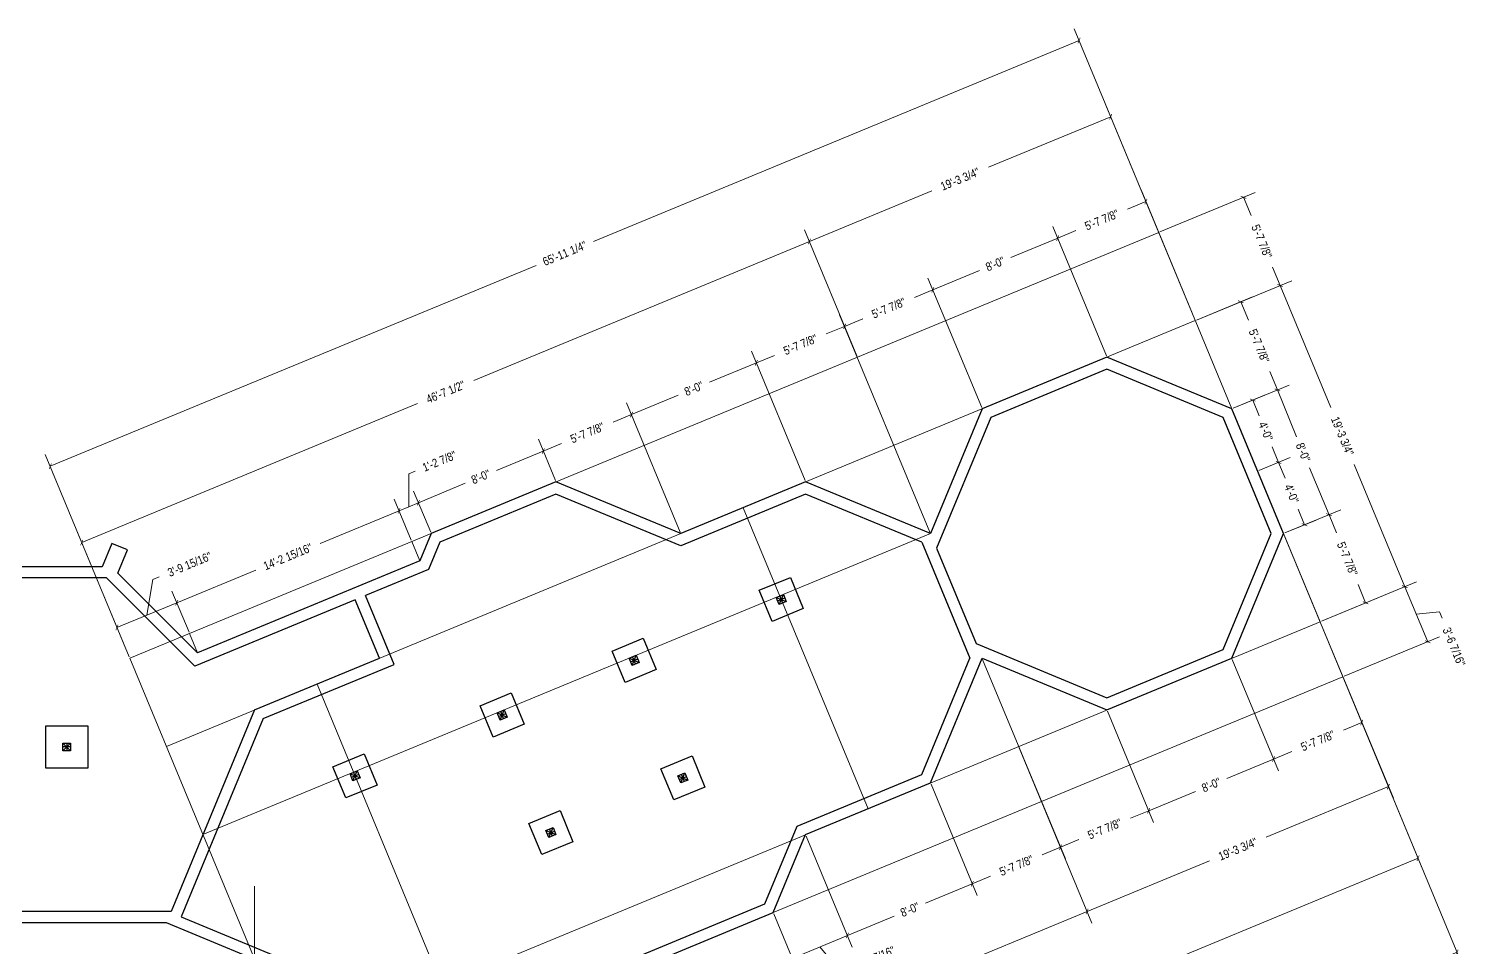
# Model space of a CAD drawing. Header units: inches. Extents: x 6006 to 8652, y 3716 to 4924.
# Drawn here: x 7628 to 8652, y 4126 to 4779 of the extents above; entities that cross this region are included whole.
import ezdxf

# ---------------------------------------------------------------- set-up
doc = ezdxf.new("R2010")
doc.units = ezdxf.units.IN
doc.header["$MEASUREMENT"] = 0
for name, color, linetype, lineweight in [('FOUNDATION', 7, 'Continuous', 30), ('GRID LAYOUT', 1, 'Continuous', 9), ('WALL FRAMING', 7, 'Continuous', 30)]:
    doc.layers.add(name, color=color, linetype=linetype, lineweight=lineweight)
doc.styles.add('ARCHENTLTD', font='technical.ttf', dxfattribs={"height": 6})
doc.dimstyles.new('ARCHENTLTD', dxfattribs={"dimscale": 0.05, "dimtxt": 0.1875, "dimasz": 3, "dimexe": 9, "dimexo": 1, "dimgap": 2.5, "dimtad": 0, "dimdec": 1, "dimzin": 1, "dimdsep": 46, "dimlunit": 4, "dimtxsty": 'ARCHENTLTD', "dimblk": 'ARCHTICK', "dimcen": 6, "dimclrd": 256, "dimclre": 256, "dimclrt": 256, "dimazin": 0, "dimtol": 1, "dimtfac": 1, "dimtdec": 1, "dimtofl": 0, "dimtmove": 1, "dimatfit": 3, "dimldrblk": 'ARCHTICK', "dimfxl": 1, "dimfrac": 2, "dimtolj": 1, "dimtzin": 0, "dimlwd": 9, "dimlwe": 9, "dimarcsym": 0})

# ---------------------------------------------------------------- blocks, each defined once
blk = doc.blocks.new('_ArchTick')
at = {"color": 0, "linetype": 'ByBlock', "const_width": 0.15}
blk.add_lwpolyline([(-0.5, -0.5), (0.5, 0.5)], dxfattribs=at)
blk = doc.blocks.new('*D66')
at = {"layer": 'GRID LAYOUT', "color": 3, "lineweight": 9}
for p, q in [((8157, 4150), (8173.6, 4110.1)), ((8170.1, 4118.4), (8121.8, 4098.4)), ((8021.3, 4093.8), (8037.8, 4053.9)), ((8034.4, 4062.2), (8082.7, 4082.2))]:
    blk.add_line(p, q, dxfattribs=at)
at = {"layer": 'GRID LAYOUT', "color": 3, "lineweight": 9, "xscale": 3, "yscale": 3, "zscale": 3}
for p, rotation in [((8170.1, 4118.4), 22.49999999999993), ((8034.4, 4062.2), 202.4999999999999)]:
    blk.add_blockref('_ArchTick', p, dxfattribs=dict(at, rotation=rotation))
at = {"layer": 'GRID LAYOUT', "color": 3, "insert": (8102.2, 4090.3), "char_height": 6, "attachment_point": 5, "rotation": 22.5, "style": 'ARCHENTLTD'}
blk.add_mtext('\\A1;12\'-2 7/8"', dxfattribs=at)
blk = doc.blocks.new('*D67')
at = {"layer": 'GRID LAYOUT', "color": 3, "lineweight": 9}
for p, q in [((8180, 4205.4), (8212.8, 4126.4)), ((8157, 4150), (8173.6, 4110.1)), ((8170.1, 4118.4), (8209.3, 4134.7)), ((8189.7, 4126.6), (8204.3, 4108.7)), ((8204.3, 4108.7), (8208.9, 4110.6))]:
    blk.add_line(p, q, dxfattribs=at)
at = {"layer": 'GRID LAYOUT', "color": 3, "lineweight": 9, "xscale": 3, "yscale": 3, "zscale": 3}
for p, rotation in [((8209.3, 4134.7), 22.49999999999993), ((8170.1, 4118.4), 202.4999999999999)]:
    blk.add_blockref('_ArchTick', p, dxfattribs=dict(at, rotation=rotation))
at = {"layer": 'GRID LAYOUT', "color": 3, "insert": (8229.2, 4119), "char_height": 6, "attachment_point": 5, "rotation": 22.5, "style": 'ARCHENTLTD'}
blk.add_mtext('\\A1;3\'-6 7/16"', dxfattribs=at)
blk = doc.blocks.new('*D68')
at = {"layer": 'GRID LAYOUT', "color": 3, "lineweight": 9}
for p, q in [((8268.7, 4242.2), (8301.4, 4163.1)), ((8180, 4205.4), (8212.8, 4126.4)), ((8298, 4171.4), (8264.8, 4157.6)), ((8209.3, 4134.7), (8242.6, 4148.4))]:
    blk.add_line(p, q, dxfattribs=at)
at = {"layer": 'GRID LAYOUT', "color": 3, "lineweight": 9, "xscale": 3, "yscale": 3, "zscale": 3}
for p, rotation in [((8298, 4171.4), 22.49999999999993), ((8209.3, 4134.7), 202.4999999999999)]:
    blk.add_blockref('_ArchTick', p, dxfattribs=dict(at, rotation=rotation))
at = {"layer": 'GRID LAYOUT', "color": 3, "insert": (8253.7, 4153), "char_height": 6, "attachment_point": 5, "rotation": 22.5, "style": 'ARCHENTLTD'}
blk.add_mtext('\\A1;8\'-0"', dxfattribs=at)
blk = doc.blocks.new('*D69')
at = {"layer": 'GRID LAYOUT', "color": 3, "lineweight": 9}
for p, q in [((8305.4, 4330.9), (8364.2, 4189.1)), ((8268.7, 4242.2), (8301.4, 4163.1)), ((8360.7, 4197.4), (8347.7, 4192)), ((8298, 4171.4), (8311, 4176.8))]:
    blk.add_line(p, q, dxfattribs=at)
at = {"layer": 'GRID LAYOUT', "color": 3, "lineweight": 9, "xscale": 3, "yscale": 3, "zscale": 3}
for p, rotation in [((8360.7, 4197.4), 22.49999999999993), ((8298, 4171.4), 202.4999999999999)]:
    blk.add_blockref('_ArchTick', p, dxfattribs=dict(at, rotation=rotation))
at = {"layer": 'GRID LAYOUT', "color": 3, "insert": (8329.4, 4184.4), "char_height": 6, "attachment_point": 5, "rotation": 22.5, "style": 'ARCHENTLTD'}
blk.add_mtext('\\A1;5\'-7 7/8"', dxfattribs=at)
blk = doc.blocks.new('*D70')
at = {"layer": 'GRID LAYOUT', "color": 3, "lineweight": 9}
for p, q in [((8305.4, 4330.9), (8364.2, 4189.1)), ((8394.1, 4294.1), (8426.9, 4215)), ((8423.4, 4223.4), (8410.4, 4218)), ((8360.7, 4197.4), (8373.7, 4202.8))]:
    blk.add_line(p, q, dxfattribs=at)
at = {"layer": 'GRID LAYOUT', "color": 3, "lineweight": 9, "xscale": 3, "yscale": 3, "zscale": 3}
for p, rotation in [((8423.4, 4223.4), 22.49999999999993), ((8360.7, 4197.4), 202.4999999999999)]:
    blk.add_blockref('_ArchTick', p, dxfattribs=dict(at, rotation=rotation))
at = {"layer": 'GRID LAYOUT', "color": 3, "insert": (8392.1, 4210.4), "char_height": 6, "attachment_point": 5, "rotation": 22.5, "style": 'ARCHENTLTD'}
blk.add_mtext('\\A1;5\'-7 7/8"', dxfattribs=at)
blk = doc.blocks.new('*D71')
at = {"layer": 'GRID LAYOUT', "color": 3, "lineweight": 9}
for p, q in [((8482.8, 4330.9), (8515.6, 4251.8)), ((8394.1, 4294.1), (8426.9, 4215)), ((8512.1, 4260.1), (8478.9, 4246.3)), ((8423.4, 4223.4), (8456.7, 4237.1))]:
    blk.add_line(p, q, dxfattribs=at)
at = {"layer": 'GRID LAYOUT', "color": 3, "lineweight": 9, "xscale": 3, "yscale": 3, "zscale": 3}
for p, rotation in [((8512.1, 4260.1), 22.49999999999993), ((8423.4, 4223.4), 202.4999999999999)]:
    blk.add_blockref('_ArchTick', p, dxfattribs=dict(at, rotation=rotation))
at = {"layer": 'GRID LAYOUT', "color": 3, "insert": (8467.8, 4241.7), "char_height": 6, "attachment_point": 5, "rotation": 22.5, "style": 'ARCHENTLTD'}
blk.add_mtext('\\A1;8\'-0"', dxfattribs=at)
blk = doc.blocks.new('*D72')
at = {"layer": 'GRID LAYOUT', "color": 3, "lineweight": 9}
for p, q in [((8545.5, 4356.9), (8578.3, 4277.8)), ((8482.8, 4330.9), (8515.6, 4251.8)), ((8574.8, 4286.1), (8561.8, 4280.7)), ((8512.1, 4260.1), (8525.1, 4265.5))]:
    blk.add_line(p, q, dxfattribs=at)
at = {"layer": 'GRID LAYOUT', "color": 3, "lineweight": 9, "xscale": 3, "yscale": 3, "zscale": 3}
for p, rotation in [((8574.8, 4286.1), 22.49999999999993), ((8512.1, 4260.1), 202.4999999999999)]:
    blk.add_blockref('_ArchTick', p, dxfattribs=dict(at, rotation=rotation))
at = {"layer": 'GRID LAYOUT', "color": 3, "insert": (8543.5, 4273.1), "char_height": 6, "attachment_point": 5, "rotation": 22.5, "style": 'ARCHENTLTD'}
blk.add_mtext('\\A1;5\'-7 7/8"', dxfattribs=at)
blk = doc.blocks.new('*D73')
at = {"layer": 'GRID LAYOUT', "color": 3, "lineweight": 9}
for p, q in [((8331.4, 4268.2), (8383, 4143.5)), ((8379.6, 4151.8), (8141.1, 4053)), ((7814.5, 4054), (7866.1, 3929.4)), ((7862.7, 3937.7), (8101.2, 4036.5))]:
    blk.add_line(p, q, dxfattribs=at)
at = {"layer": 'GRID LAYOUT', "color": 3, "lineweight": 9, "xscale": 3, "yscale": 3, "zscale": 3}
for p, rotation in [((8379.6, 4151.8), 22.50000000000016), ((7862.7, 3937.7), 202.5000000000002)]:
    blk.add_blockref('_ArchTick', p, dxfattribs=dict(at, rotation=rotation))
at = {"layer": 'GRID LAYOUT', "color": 3, "insert": (8121.1, 4044.7), "char_height": 6, "attachment_point": 5, "rotation": 22.5, "style": 'ARCHENTLTD'}
blk.add_mtext('\\A1;46\'-7 1/2"', dxfattribs=at)
blk = doc.blocks.new('*D74')
at = {"layer": 'GRID LAYOUT', "color": 3, "lineweight": 9}
for p, q in [((8545.5, 4356.9), (8597.2, 4232.2)), ((8331.4, 4268.2), (8383, 4143.5)), ((8593.7, 4240.5), (8506.8, 4204.5)), ((8379.6, 4151.8), (8466.5, 4187.8))]:
    blk.add_line(p, q, dxfattribs=at)
at = {"layer": 'GRID LAYOUT', "color": 3, "lineweight": 9, "xscale": 3, "yscale": 3, "zscale": 3}
for p, rotation in [((8593.7, 4240.5), 22.50000000000018), ((8379.6, 4151.8), 202.5000000000002)]:
    blk.add_blockref('_ArchTick', p, dxfattribs=dict(at, rotation=rotation))
at = {"layer": 'GRID LAYOUT', "color": 3, "insert": (8486.7, 4196.1), "char_height": 6, "attachment_point": 5, "rotation": 22.5, "style": 'ARCHENTLTD'}
blk.add_mtext('\\A1;19\'-3 3/4"', dxfattribs=at)
blk = doc.blocks.new('*D75')
at = {"layer": 'GRID LAYOUT', "color": 3, "lineweight": 9}
for p, q in [((8545.5, 4356.9), (8618.2, 4181.3)), ((8614.8, 4189.6), (8269.6, 4046.6)), ((7814.5, 4054), (7887.2, 3878.5)), ((7883.7, 3886.8), (8228.9, 4029.8))]:
    blk.add_line(p, q, dxfattribs=at)
at = {"layer": 'GRID LAYOUT', "color": 3, "lineweight": 9, "xscale": 3, "yscale": 3, "zscale": 3}
for p, rotation in [((8614.8, 4189.6), 22.50000000000018), ((7883.7, 3886.8), 202.5000000000002)]:
    blk.add_blockref('_ArchTick', p, dxfattribs=dict(at, rotation=rotation))
at = {"layer": 'GRID LAYOUT', "color": 3, "insert": (8249.3, 4038.2), "char_height": 6, "attachment_point": 5, "rotation": 22.5, "style": 'ARCHENTLTD'}
blk.add_mtext('\\A1;65\'-11 1/4"', dxfattribs=at)
blk = doc.blocks.new('*D76')
at = {"layer": 'GRID LAYOUT', "color": 3, "lineweight": 9}
for p, q in [((7711.6, 4362.5), (7715.7, 4387.8)), ((7715.7, 4387.8), (7720.3, 4389.7)), ((7741.5, 4350.3), (7729.3, 4379.6)), ((7732.8, 4371.3), (7690.3, 4353.7)), ((7699, 4332.7), (7686.9, 4362))]:
    blk.add_line(p, q, dxfattribs=at)
at = {"layer": 'GRID LAYOUT', "color": 3, "lineweight": 9, "xscale": 3, "yscale": 3, "zscale": 3}
for p, rotation in [((7732.8, 4371.3), 22.5), ((7690.3, 4353.7), 202.5000000000001)]:
    blk.add_blockref('_ArchTick', p, dxfattribs=dict(at, rotation=rotation))
at = {"layer": 'GRID LAYOUT', "color": 3, "insert": (7741.9, 4398.6), "char_height": 6, "attachment_point": 5, "rotation": 22.5, "style": 'ARCHENTLTD'}
blk.add_mtext('\\A1;3\'-9 15/16"', dxfattribs=at)
blk = doc.blocks.new('*D77')
at = {"layer": 'GRID LAYOUT', "color": 3, "lineweight": 9}
for p, q in [((7899.4, 4415.7), (7887.3, 4445)), ((7890.7, 4436.7), (7834.6, 4413.5)), ((7732.8, 4371.3), (7788.9, 4394.5)), ((7741.5, 4350.3), (7729.3, 4379.6))]:
    blk.add_line(p, q, dxfattribs=at)
at = {"layer": 'GRID LAYOUT', "color": 3, "lineweight": 9, "xscale": 3, "yscale": 3, "zscale": 3}
for p, rotation in [((7890.7, 4436.7), 22.50000000000002), ((7732.8, 4371.3), 202.5000000000001)]:
    blk.add_blockref('_ArchTick', p, dxfattribs=dict(at, rotation=rotation))
at = {"layer": 'GRID LAYOUT', "color": 3, "insert": (7811.7, 4404), "char_height": 6, "attachment_point": 5, "rotation": 22.5, "style": 'ARCHENTLTD'}
blk.add_mtext('\\A1;14\'-2 15/16"', dxfattribs=at)
blk = doc.blocks.new('*D78')
at = {"layer": 'GRID LAYOUT', "color": 3, "lineweight": 9}
for p, q in [((7897.6, 4439.6), (7897.7, 4462.9)), ((7897.7, 4462.9), (7902.3, 4464.9)), ((7913.2, 4421.4), (7901, 4450.7)), ((7899.4, 4415.7), (7887.3, 4445)), ((7890.7, 4436.7), (7904.5, 4442.4))]:
    blk.add_line(p, q, dxfattribs=at)
at = {"layer": 'GRID LAYOUT', "color": 3, "lineweight": 9, "xscale": 3, "yscale": 3, "zscale": 3}
for p, rotation in [((7890.7, 4436.7), 202.5000000000001), ((7904.5, 4442.4), 22.50000000000002)]:
    blk.add_blockref('_ArchTick', p, dxfattribs=dict(at, rotation=rotation))
at = {"layer": 'GRID LAYOUT', "color": 3, "insert": (7919.4, 4471.9), "char_height": 6, "attachment_point": 5, "rotation": 22.5, "style": 'ARCHENTLTD'}
blk.add_mtext('\\A1;1\'-2 7/8"', dxfattribs=at)
blk = doc.blocks.new('*D79')
at = {"layer": 'GRID LAYOUT', "color": 3, "lineweight": 9}
for p, q in [((7993.2, 4479.1), (7959.9, 4465.4)), ((8001.8, 4458.2), (7989.7, 4487.5)), ((7913.2, 4421.4), (7901, 4450.7)), ((7904.5, 4442.4), (7937.7, 4456.2))]:
    blk.add_line(p, q, dxfattribs=at)
at = {"layer": 'GRID LAYOUT', "color": 3, "lineweight": 9, "xscale": 3, "yscale": 3, "zscale": 3}
for p, rotation in [((7993.2, 4479.1), 22.50000000000002), ((7904.5, 4442.4), 202.5000000000001)]:
    blk.add_blockref('_ArchTick', p, dxfattribs=dict(at, rotation=rotation))
at = {"layer": 'GRID LAYOUT', "color": 3, "insert": (7948.8, 4460.8), "char_height": 6, "attachment_point": 5, "rotation": 22.5, "style": 'ARCHENTLTD'}
blk.add_mtext('\\A1;8\'-0"', dxfattribs=at)
blk = doc.blocks.new('*D80')
at = {"layer": 'GRID LAYOUT', "color": 3, "lineweight": 9}
for p, q in [((8090.5, 4421.4), (8052.4, 4513.4)), ((8055.9, 4505.1), (8042.9, 4499.7)), ((8001.8, 4458.2), (7989.7, 4487.5)), ((7993.2, 4479.1), (8006.2, 4484.5))]:
    blk.add_line(p, q, dxfattribs=at)
at = {"layer": 'GRID LAYOUT', "color": 3, "lineweight": 9, "xscale": 3, "yscale": 3, "zscale": 3}
for p, rotation in [((8055.9, 4505.1), 22.50000000000002), ((7993.2, 4479.1), 202.5000000000001)]:
    blk.add_blockref('_ArchTick', p, dxfattribs=dict(at, rotation=rotation))
at = {"layer": 'GRID LAYOUT', "color": 3, "insert": (8024.5, 4492.1), "char_height": 6, "attachment_point": 5, "rotation": 22.5, "style": 'ARCHENTLTD'}
blk.add_mtext('\\A1;5\'-7 7/8"', dxfattribs=at)
blk = doc.blocks.new('*D81')
at = {"layer": 'GRID LAYOUT', "color": 3, "lineweight": 9}
for p, q in [((8179.2, 4458.2), (8141.1, 4550.2)), ((8144.6, 4541.9), (8111.3, 4528.1)), ((8090.5, 4421.4), (8052.4, 4513.4)), ((8055.9, 4505.1), (8089.1, 4518.9))]:
    blk.add_line(p, q, dxfattribs=at)
at = {"layer": 'GRID LAYOUT', "color": 3, "lineweight": 9, "xscale": 3, "yscale": 3, "zscale": 3}
for p, rotation in [((8144.6, 4541.9), 22.50000000000002), ((8055.9, 4505.1), 202.5000000000001)]:
    blk.add_blockref('_ArchTick', p, dxfattribs=dict(at, rotation=rotation))
at = {"layer": 'GRID LAYOUT', "color": 3, "insert": (8100.2, 4523.5), "char_height": 6, "attachment_point": 5, "rotation": 22.5, "style": 'ARCHENTLTD'}
blk.add_mtext('\\A1;8\'-0"', dxfattribs=at)
blk = doc.blocks.new('*D82')
at = {"layer": 'GRID LAYOUT', "color": 3, "lineweight": 9}
for p, q in [((8267.9, 4421.4), (8203.8, 4576.1)), ((8207.3, 4567.8), (8194.3, 4562.4)), ((8179.2, 4458.2), (8141.1, 4550.2)), ((8144.6, 4541.9), (8157.6, 4547.2))]:
    blk.add_line(p, q, dxfattribs=at)
at = {"layer": 'GRID LAYOUT', "color": 3, "lineweight": 9, "xscale": 3, "yscale": 3, "zscale": 3}
for p, rotation in [((8207.3, 4567.8), 22.50000000000002), ((8144.6, 4541.9), 202.5000000000001)]:
    blk.add_blockref('_ArchTick', p, dxfattribs=dict(at, rotation=rotation))
at = {"layer": 'GRID LAYOUT', "color": 3, "insert": (8175.9, 4554.8), "char_height": 6, "attachment_point": 5, "rotation": 22.5, "style": 'ARCHENTLTD'}
blk.add_mtext('\\A1;5\'-7 7/8"', dxfattribs=at)
blk = doc.blocks.new('*D83')
at = {"layer": 'GRID LAYOUT', "color": 3, "lineweight": 9}
for p, q in [((8304.7, 4510.1), (8266.5, 4602.1)), ((8270, 4593.8), (8257, 4588.4)), ((8267.9, 4421.4), (8203.8, 4576.1)), ((8207.3, 4567.8), (8220.3, 4573.2))]:
    blk.add_line(p, q, dxfattribs=at)
at = {"layer": 'GRID LAYOUT', "color": 3, "lineweight": 9, "xscale": 3, "yscale": 3, "zscale": 3}
for p, rotation in [((8270, 4593.8), 22.50000000000002), ((8207.3, 4567.8), 202.5000000000001)]:
    blk.add_blockref('_ArchTick', p, dxfattribs=dict(at, rotation=rotation))
at = {"layer": 'GRID LAYOUT', "color": 3, "insert": (8238.6, 4580.8), "char_height": 6, "attachment_point": 5, "rotation": 22.5, "style": 'ARCHENTLTD'}
blk.add_mtext('\\A1;5\'-7 7/8"', dxfattribs=at)
blk = doc.blocks.new('*D84')
at = {"layer": 'GRID LAYOUT', "color": 3, "lineweight": 9}
for p, q in [((8393.4, 4546.8), (8355.2, 4638.9)), ((8358.7, 4630.5), (8325.4, 4616.8)), ((8304.7, 4510.1), (8266.5, 4602.1)), ((8270, 4593.8), (8303.2, 4607.6))]:
    blk.add_line(p, q, dxfattribs=at)
at = {"layer": 'GRID LAYOUT', "color": 3, "lineweight": 9, "xscale": 3, "yscale": 3, "zscale": 3}
for p, rotation in [((8358.7, 4630.5), 22.50000000000002), ((8270, 4593.8), 202.5000000000001)]:
    blk.add_blockref('_ArchTick', p, dxfattribs=dict(at, rotation=rotation))
at = {"layer": 'GRID LAYOUT', "color": 3, "insert": (8314.3, 4612.2), "char_height": 6, "attachment_point": 5, "rotation": 22.5, "style": 'ARCHENTLTD'}
blk.add_mtext('\\A1;8\'-0"', dxfattribs=at)
blk = doc.blocks.new('*D85')
at = {"layer": 'GRID LAYOUT', "color": 3, "lineweight": 9}
for p, q in [((8456.1, 4572.8), (8418, 4664.8)), ((8421.4, 4656.5), (8408.4, 4651.1)), ((8393.4, 4546.8), (8355.2, 4638.9)), ((8358.7, 4630.5), (8371.7, 4635.9))]:
    blk.add_line(p, q, dxfattribs=at)
at = {"layer": 'GRID LAYOUT', "color": 3, "lineweight": 9, "xscale": 3, "yscale": 3, "zscale": 3}
for p, rotation in [((8421.4, 4656.5), 22.50000000000002), ((8358.7, 4630.5), 202.5000000000001)]:
    blk.add_blockref('_ArchTick', p, dxfattribs=dict(at, rotation=rotation))
at = {"layer": 'GRID LAYOUT', "color": 3, "insert": (8390, 4643.5), "char_height": 6, "attachment_point": 5, "rotation": 22.5, "style": 'ARCHENTLTD'}
blk.add_mtext('\\A1;5\'-7 7/8"', dxfattribs=at)
blk = doc.blocks.new('*D86')
at = {"layer": 'GRID LAYOUT', "color": 3, "lineweight": 9}
for p, q in [((8216, 4546.8), (8178.8, 4636.5)), ((8182.3, 4628.2), (7943.8, 4529.4)), ((7665.3, 4414.1), (7903.8, 4512.9)), ((7699, 4332.7), (7661.9, 4422.4))]:
    blk.add_line(p, q, dxfattribs=at)
at = {"layer": 'GRID LAYOUT', "color": 3, "lineweight": 9, "xscale": 3, "yscale": 3, "zscale": 3}
for p, rotation in [((8182.3, 4628.2), 22.49999999999995), ((7665.3, 4414.1), 202.4999999999999)]:
    blk.add_blockref('_ArchTick', p, dxfattribs=dict(at, rotation=rotation))
at = {"layer": 'GRID LAYOUT', "color": 3, "insert": (7923.8, 4521.1), "char_height": 6, "attachment_point": 5, "rotation": 22.5, "style": 'ARCHENTLTD'}
blk.add_mtext('\\A1;46\'-7 1/2"', dxfattribs=at)
blk = doc.blocks.new('*D87')
at = {"layer": 'GRID LAYOUT', "color": 3, "lineweight": 9}
for p, q in [((8456.1, 4572.8), (8392.9, 4725.2)), ((8396.4, 4716.9), (8309.5, 4680.9)), ((8182.3, 4628.2), (8269.2, 4664.2)), ((8216, 4546.8), (8178.8, 4636.5))]:
    blk.add_line(p, q, dxfattribs=at)
at = {"layer": 'GRID LAYOUT', "color": 3, "lineweight": 9, "xscale": 3, "yscale": 3, "zscale": 3}
for p, rotation in [((8396.4, 4716.9), 22.49999999999993), ((8182.3, 4628.2), 202.4999999999999)]:
    blk.add_blockref('_ArchTick', p, dxfattribs=dict(at, rotation=rotation))
at = {"layer": 'GRID LAYOUT', "color": 3, "insert": (8289.3, 4672.5), "char_height": 6, "attachment_point": 5, "rotation": 22.5, "style": 'ARCHENTLTD'}
blk.add_mtext('\\A1;19\'-3 3/4"', dxfattribs=at)
blk = doc.blocks.new('*D88')
at = {"layer": 'GRID LAYOUT', "color": 3, "lineweight": 9}
for p, q in [((8430.1, 4635.5), (8370.5, 4779.4)), ((8373.9, 4771.1), (8028.8, 4628.1)), ((7642.9, 4468.3), (7988.1, 4611.2)), ((7699, 4332.7), (7639.4, 4476.6))]:
    blk.add_line(p, q, dxfattribs=at)
at = {"layer": 'GRID LAYOUT', "color": 3, "lineweight": 9, "xscale": 3, "yscale": 3, "zscale": 3}
for p, rotation in [((8373.9, 4771.1), 22.50000000000043), ((7642.9, 4468.3), 202.5000000000004)]:
    blk.add_blockref('_ArchTick', p, dxfattribs=dict(at, rotation=rotation))
at = {"layer": 'GRID LAYOUT', "color": 3, "insert": (8008.4, 4619.7), "char_height": 6, "attachment_point": 5, "rotation": 22.5, "style": 'ARCHENTLTD'}
blk.add_mtext('\\A1;65\'-11 1/4"', dxfattribs=at)
blk = doc.blocks.new('*D89')
at = {"layer": 'GRID LAYOUT', "color": 3, "lineweight": 9}
for p, q in [((8457.4, 4572.3), (8497.1, 4588.7)), ((8488.8, 4585.3), (8494.2, 4572.3)), ((8514.8, 4522.6), (8509.4, 4535.6)), ((8483.3, 4509.6), (8523.1, 4526))]:
    blk.add_line(p, q, dxfattribs=at)
at = {"layer": 'GRID LAYOUT', "color": 3, "lineweight": 9, "xscale": 3, "yscale": 3, "zscale": 3}
for p, rotation in [((8488.8, 4585.3), 112.5000000000008), ((8514.8, 4522.6), 292.5000000000008)]:
    blk.add_blockref('_ArchTick', p, dxfattribs=dict(at, rotation=rotation))
at = {"layer": 'GRID LAYOUT', "color": 3, "insert": (8501.8, 4553.9), "char_height": 6, "attachment_point": 5, "rotation": 292.5, "style": 'ARCHENTLTD'}
blk.add_mtext('\\A1;5\'-7 7/8"', dxfattribs=at)
blk = doc.blocks.new('*D90')
at = {"layer": 'GRID LAYOUT', "color": 3, "lineweight": 9}
for p, q in [((8483.3, 4509.6), (8523.1, 4526)), ((8514.8, 4522.6), (8528.5, 4489.3)), ((8551.5, 4433.9), (8537.7, 4467.1)), ((8520.1, 4420.9), (8559.8, 4437.3))]:
    blk.add_line(p, q, dxfattribs=at)
at = {"layer": 'GRID LAYOUT', "color": 3, "lineweight": 9, "xscale": 3, "yscale": 3, "zscale": 3}
for p, rotation in [((8514.8, 4522.6), 112.4999999999993), ((8551.5, 4433.9), 292.4999999999993)]:
    blk.add_blockref('_ArchTick', p, dxfattribs=dict(at, rotation=rotation))
at = {"layer": 'GRID LAYOUT', "color": 3, "insert": (8533.1, 4478.2), "char_height": 6, "attachment_point": 5, "rotation": 292.5, "style": 'ARCHENTLTD'}
blk.add_mtext('\\A1;8\'-0"', dxfattribs=at)
blk = doc.blocks.new('*D91')
at = {"layer": 'GRID LAYOUT', "color": 3, "lineweight": 9}
for p, q in [((8520.1, 4420.9), (8559.8, 4437.3)), ((8551.5, 4433.9), (8556.9, 4420.9)), ((8577.5, 4371.2), (8572.1, 4384.2)), ((8546.1, 4358.2), (8585.8, 4374.6))]:
    blk.add_line(p, q, dxfattribs=at)
at = {"layer": 'GRID LAYOUT', "color": 3, "lineweight": 9, "xscale": 3, "yscale": 3, "zscale": 3}
for p, rotation in [((8551.5, 4433.9), 112.4999999999993), ((8577.5, 4371.2), 292.4999999999993)]:
    blk.add_blockref('_ArchTick', p, dxfattribs=dict(at, rotation=rotation))
at = {"layer": 'GRID LAYOUT', "color": 3, "insert": (8564.5, 4402.5), "char_height": 6, "attachment_point": 5, "rotation": 292.5, "style": 'ARCHENTLTD'}
blk.add_mtext('\\A1;5\'-7 7/8"', dxfattribs=at)
blk = doc.blocks.new('*D92')
at = {"layer": 'GRID LAYOUT', "color": 3, "lineweight": 9}
for p, q in [((8431.4, 4635), (8499, 4663)), ((8490.7, 4659.6), (8496.1, 4646.6)), ((8516.7, 4596.9), (8511.3, 4609.9)), ((8457.4, 4572.3), (8525, 4600.3))]:
    blk.add_line(p, q, dxfattribs=at)
at = {"layer": 'GRID LAYOUT', "color": 3, "lineweight": 9, "xscale": 3, "yscale": 3, "zscale": 3}
for p, rotation in [((8490.7, 4659.6), 112.5000000000002), ((8516.7, 4596.9), 292.5000000000002)]:
    blk.add_blockref('_ArchTick', p, dxfattribs=dict(at, rotation=rotation))
at = {"layer": 'GRID LAYOUT', "color": 3, "insert": (8503.7, 4628.2), "char_height": 6, "attachment_point": 5, "rotation": 292.5, "style": 'ARCHENTLTD'}
blk.add_mtext('\\A1;5\'-7 7/8"', dxfattribs=at)
blk = doc.blocks.new('*D93')
at = {"layer": 'GRID LAYOUT', "color": 3, "lineweight": 9}
for p, q in [((8457.4, 4572.3), (8525, 4600.3)), ((8516.7, 4596.9), (8552.7, 4510)), ((8605.4, 4382.7), (8569.4, 4469.6)), ((8546.1, 4358.2), (8613.7, 4386.2))]:
    blk.add_line(p, q, dxfattribs=at)
at = {"layer": 'GRID LAYOUT', "color": 3, "lineweight": 9, "xscale": 3, "yscale": 3, "zscale": 3}
for p, rotation in [((8516.7, 4596.9), 112.5000000000002), ((8605.4, 4382.7), 292.5000000000002)]:
    blk.add_blockref('_ArchTick', p, dxfattribs=dict(at, rotation=rotation))
at = {"layer": 'GRID LAYOUT', "color": 3, "insert": (8561, 4489.8), "char_height": 6, "attachment_point": 5, "rotation": 292.5, "style": 'ARCHENTLTD'}
blk.add_mtext('\\A1;19\'-3 3/4"', dxfattribs=at)
blk = doc.blocks.new('*D94')
at = {"layer": 'GRID LAYOUT', "color": 3, "lineweight": 9}
for p, q in [((8546.1, 4358.2), (8613.7, 4386.2)), ((8605.4, 4382.7), (8621.6, 4343.5)), ((8613.5, 4363.1), (8630, 4364.8)), ((8630, 4364.8), (8631.9, 4360.2)), ((8562.3, 4319), (8629.9, 4347))]:
    blk.add_line(p, q, dxfattribs=at)
at = {"layer": 'GRID LAYOUT', "color": 3, "lineweight": 9, "xscale": 3, "yscale": 3, "zscale": 3}
for p, rotation in [((8605.4, 4382.7), 112.5000000000002), ((8621.6, 4343.5), 292.5000000000002)]:
    blk.add_blockref('_ArchTick', p, dxfattribs=dict(at, rotation=rotation))
at = {"layer": 'GRID LAYOUT', "color": 3, "insert": (8640.3, 4339.9), "char_height": 6, "attachment_point": 5, "rotation": 292.5, "style": 'ARCHENTLTD'}
blk.add_mtext('\\A1;3\'-6 7/16"', dxfattribs=at)
blk = doc.blocks.new('*D128')
at = {"layer": 'GRID LAYOUT', "color": 3, "lineweight": 9}
for p, q in [((8483.3, 4509.6), (8505.6, 4518.8)), ((8497.3, 4515.4), (8501.9, 4504.3)), ((8515.7, 4471), (8511.1, 4482.1)), ((8501.7, 4465.2), (8524, 4474.5))]:
    blk.add_line(p, q, dxfattribs=at)
at = {"layer": 'GRID LAYOUT', "color": 3, "lineweight": 9, "xscale": 3, "yscale": 3, "zscale": 3}
for p, rotation in [((8497.3, 4515.4), 112.500000000001), ((8515.7, 4471), 292.500000000001)]:
    blk.add_blockref('_ArchTick', p, dxfattribs=dict(at, rotation=rotation))
at = {"layer": 'GRID LAYOUT', "color": 3, "insert": (8506.5, 4493.2), "char_height": 6, "attachment_point": 5, "rotation": 292.5, "style": 'ARCHENTLTD'}
blk.add_mtext('\\A1;4\'-0"', dxfattribs=at)
blk = doc.blocks.new('*D129')
at = {"layer": 'GRID LAYOUT', "color": 3, "lineweight": 9}
for p, q in [((8501.7, 4465.2), (8524, 4474.5)), ((8515.7, 4471), (8520.3, 4459.9)), ((8534.1, 4426.7), (8529.5, 4437.7)), ((8520.1, 4420.9), (8542.4, 4430.1))]:
    blk.add_line(p, q, dxfattribs=at)
at = {"layer": 'GRID LAYOUT', "color": 3, "lineweight": 9, "xscale": 3, "yscale": 3, "zscale": 3}
for p, rotation in [((8515.7, 4471), 112.5000000000009), ((8534.1, 4426.7), 292.5000000000009)]:
    blk.add_blockref('_ArchTick', p, dxfattribs=dict(at, rotation=rotation))
at = {"layer": 'GRID LAYOUT', "color": 3, "insert": (8524.9, 4448.8), "char_height": 6, "attachment_point": 5, "rotation": 292.5, "style": 'ARCHENTLTD'}
blk.add_mtext('\\A1;4\'-0"', dxfattribs=at)
blk = doc.blocks.new('*D130')
at = {"layer": 'GRID LAYOUT', "color": 3, "lineweight": 9}
for p, q in [((8501.2, 4463.9), (8645.9, 4114.4)), ((8642.5, 4122.7), (8221.8, 3948.5)), ((7614.7, 4096.7), (7759.4, 3747.2)), ((7756, 3755.5), (8176.7, 3929.8))]:
    blk.add_line(p, q, dxfattribs=at)
at = {"layer": 'GRID LAYOUT', "color": 3, "lineweight": 9, "xscale": 3, "yscale": 3, "zscale": 3}
for p, rotation in [((8642.5, 4122.7), 22.5), ((7756, 3755.5), 202.5000000000001)]:
    blk.add_blockref('_ArchTick', p, dxfattribs=dict(at, rotation=rotation))
at = {"layer": 'GRID LAYOUT', "color": 3, "insert": (8199.2, 3939.1), "char_height": 6, "attachment_point": 5, "rotation": 22.5, "style": 'ARCHENTLTD'}
blk.add_mtext('\\A1;79\'-11 9/16"', dxfattribs=at)

msp = doc.modelspace()

# ---------------------------------------------------------------- linework, layer by layer
at = {"layer": 'FOUNDATION'}
for p, q in [((8393.73352, 4545.92611), (8305.04108, 4509.1885)), ((8482.42595, 4509.1885), (8393.73352, 4545.92611)), ((8393.73352, 4537.26697), (8311.16402, 4503.06556)), ((8476.30302, 4503.06556), (8393.73352, 4537.26697)), ((8305.04108, 4509.1885), (8268.30347, 4420.49606)), ((8519.16356, 4420.49606), (8482.42595, 4509.1885)), ((8311.16402, 4503.06556), (8272.63304, 4410.04356)), ((8510.50442, 4420.49606), (8476.30302, 4503.06556)), ((8002.22617, 4457.23367), (7913.53373, 4420.49606)), ((8002.22617, 4448.57453), (7919.65667, 4414.37313)), ((8090.9186, 4420.49606), (8002.22617, 4457.23367)), ((8090.9186, 4411.83692), (8002.22617, 4448.57453)), ((8179.61104, 4457.23367), (8090.9186, 4420.49606)), ((8179.61104, 4448.57453), (8090.9186, 4411.83692)), ((8268.30347, 4420.49606), (8179.61104, 4457.23367)), ((8262.18054, 4414.37313), (8179.61104, 4448.57453)), ((7913.53373, 4420.49606), (7905.47952, 4401.05146)), ((8476.30302, 4337.92656), (8510.50442, 4420.49606)), ((8482.42595, 4331.80363), (8519.16356, 4420.49606)), ((7686.67426, 4413.51922), (7679.78596, 4396.88939)), ((7697.76081, 4408.92702), (7686.67426, 4413.51922)), ((7690.87251, 4392.29719), (7697.76081, 4408.92702)), ((7919.65667, 4414.37313), (7911.60245, 4394.92853)), ((8262.18054, 4414.37313), (8296.38194, 4331.80363)), ((8272.63304, 4410.04356), (8300.71151, 4342.25613)), ((7679.78596, 4396.88939), (7548.77466, 4396.88939)), ((7905.47952, 4401.05146), (7747.53924, 4335.63046)), ((7682.9666, 4388.88939), (7545.59402, 4388.88939)), ((7745.66218, 4326.19382), (7682.9666, 4388.88939)), ((7747.53924, 4335.63046), (7690.87251, 4392.29719)), ((7911.60245, 4394.92853), (7866.9664, 4376.43967)), ((7887.24863, 4327.47406), (7866.9664, 4376.43967)), ((7859.57537, 4373.37821), (7745.66218, 4326.19382)), ((7876.79612, 4331.80363), (7859.57537, 4373.37821)), ((8300.71151, 4342.25613), (8393.73352, 4303.72515)), ((8393.73352, 4303.72515), (8476.30302, 4337.92656)), ((7788.10369, 4295.06602), (7876.79612, 4331.80363)), ((7794.22662, 4288.94308), (7887.24863, 4327.47406)), ((8262.18054, 4249.23413), (8296.38194, 4331.80363)), ((8268.30347, 4243.11119), (8305.04108, 4331.80363)), ((8305.04108, 4331.80363), (8393.73352, 4295.06602)), ((8393.73352, 4295.06602), (8482.42595, 4331.80363)), ((7788.10369, 4295.06602), (7728.70237, 4151.65856)), ((7794.22662, 4288.94308), (7735.84117, 4147.98813)), ((8173.4881, 4212.49652), (8262.18054, 4249.23413)), ((8179.61104, 4206.37358), (8268.30347, 4243.11119)), ((8150.5271, 4157.06374), (8173.4881, 4212.49652)), ((8156.65003, 4150.94081), (8179.61104, 4206.37358)), ((7728.70237, 4151.65856), (7499.85825, 4151.65856)), ((8020.92133, 4103.37928), (8150.5271, 4157.06374)), ((8020.92133, 4094.72014), (8156.65003, 4150.94081)), ((7725.38867, 4143.65856), (7503.17196, 4143.65856)), ((7780.10369, 4120.99486), (7725.38867, 4143.65856)), ((7735.84117, 4147.98813), (7876.79612, 4089.60267))]:
    msp.add_line(p, q, dxfattribs=at)
at = {"layer": 'FOUNDATION', "color": 6}
for p, q in [((8160.80632, 4370.01613), (8163.7829, 4377.20222)), ((8163.34699, 4371.06851), (8161.24223, 4376.14984)), ((8158.70156, 4375.09746), (8165.88766, 4372.12089)), ((8159.75394, 4372.5568), (8164.83528, 4374.66155)), ((8054.18099, 4331.80363), (8061.36709, 4328.82705)), ((8055.23337, 4329.26296), (8060.31471, 4331.36772)), ((8056.28575, 4326.72229), (8059.26233, 4333.90839)), ((8058.82642, 4327.77467), (8056.72166, 4332.85601)), ((7962.51198, 4287.87992), (7965.48856, 4295.06602)), ((7965.05265, 4288.9323), (7962.94789, 4294.01364)), ((7960.40722, 4292.96126), (7967.59332, 4289.98468)), ((7961.4596, 4290.42059), (7966.54094, 4292.52535)), ((7651.89855, 4271.45935), (7657.39855, 4265.95935)), ((7657.39855, 4271.45935), (7651.89855, 4265.95935)), ((7657.39855, 4268.70935), (7651.89855, 4268.70935)), ((7654.64855, 4271.45935), (7654.64855, 4265.95935)), ((7855.88665, 4249.66742), (7863.07275, 4246.69084)), ((7856.93903, 4247.12675), (7862.02037, 4249.23151)), ((7857.99141, 4244.58608), (7860.96799, 4251.77218)), ((7860.53208, 4245.63846), (7858.42732, 4250.7198)), ((8088.81384, 4248.19253), (8095.99994, 4245.21595)), ((8089.86622, 4245.65186), (8094.94756, 4247.75662)), ((8090.9186, 4243.11119), (8093.89518, 4250.29729)), ((8093.45927, 4244.16357), (8091.35451, 4249.24491)), ((7995.04007, 4209.35016), (8002.22617, 4206.37358)), ((7996.09245, 4206.80949), (8001.17379, 4208.91425)), ((7997.14483, 4204.26882), (8000.12141, 4211.45492)), ((7999.6855, 4205.3212), (7997.58074, 4210.40254))]:
    msp.add_line(p, q, dxfattribs=at)
at = {"layer": 'FOUNDATION'}
for points in [[(8146.61586, 4380.10353), (8168.78897, 4389.28793), (8177.97337, 4367.11482), (8155.80026, 4357.93042)], [(8160.80632, 4370.01613), (8158.70156, 4375.09746), (8163.7829, 4377.20222), (8165.88766, 4372.12089)], [(8042.09529, 4336.80969), (8064.26839, 4345.99409), (8073.4528, 4323.82098), (8051.27969, 4314.63658)], [(8056.28575, 4326.72229), (8054.18099, 4331.80363), (8059.26233, 4333.90839), (8061.36709, 4328.82705)], [(7948.32151, 4297.96732), (7970.49462, 4307.15172), (7979.67902, 4284.97862), (7957.50592, 4275.79421)], [(7962.51198, 4287.87992), (7960.40722, 4292.96126), (7965.48856, 4295.06602), (7967.59332, 4289.98468)], [(7639.66693, 4283.70935), (7669.66693, 4283.70935), (7669.66693, 4253.70935), (7639.66693, 4253.70935)], [(7651.89855, 4271.45935), (7657.39855, 4271.45935), (7657.39855, 4265.95935), (7651.89855, 4265.95935)], [(7843.77402, 4254.60848), (7865.94712, 4263.79288), (7875.13153, 4241.61977), (7852.95842, 4232.43537)], [(8076.72814, 4253.19859), (8098.90125, 4262.383), (8108.08565, 4240.20989), (8085.91254, 4231.02548)], [(7857.99141, 4244.58608), (7855.88665, 4249.66742), (7860.96799, 4251.77218), (7863.07275, 4246.69084)], [(8090.9186, 4243.11119), (8088.81384, 4248.19253), (8093.89518, 4250.29729), (8095.99994, 4245.21595)], [(7982.95436, 4214.35622), (8005.12747, 4223.54063), (8014.31188, 4201.36752), (7992.13877, 4192.18312)], [(7997.14483, 4204.26882), (7995.04007, 4209.35016), (8000.12141, 4211.45492), (8002.22617, 4206.37358)]]:
    msp.add_lwpolyline(points, close=True, dxfattribs=at)
at = {"layer": 'GRID LAYOUT', "color": 6}
for p, q in [((7699.41125, 4331.80363), (8430.47113, 4634.61854)), ((8482.42595, 4509.1885), (8430.47113, 4634.61854)), ((7725.38867, 4269.0886), (8456.44854, 4571.90352)), ((8135.26482, 4438.86487), (8223.95726, 4224.74239)), ((7751.36608, 4206.37358), (8268.30347, 4420.49606)), ((8519.16356, 4420.49606), (8545.14098, 4357.78104)), ((7905.47952, 4401.05146), (7899.78433, 4414.80087)), ((7814.0811, 4054.96612), (8545.14098, 4357.78104)), ((7747.53924, 4335.63046), (7741.84405, 4349.37987)), ((7814.0811, 4054.96612), (7699.41125, 4331.80363)), ((8156.65003, 4150.94081), (8561.37686, 4318.58415)), ((7832.44991, 4313.43482), (7921.14234, 4099.31234)), ((7788.10369, 4169.63597), (7788.10369, 3923.8126))]:
    msp.add_line(p, q, dxfattribs=at)
at = {"layer": 'WALL FRAMING', "color": 6, "lineweight": 9, "ltscale": 75}
for p, q in [((7651.89855, 4271.47773), (7657.39855, 4265.97773)), ((7657.39855, 4271.47773), (7651.89855, 4265.97773))]:
    msp.add_line(p, q, dxfattribs=at)
at = {"layer": 'WALL FRAMING', "color": 6, "ltscale": 75}
msp.add_lwpolyline([(7651.89855, 4271.47773), (7657.39855, 4271.47773), (7657.39855, 4265.97773), (7651.89855, 4265.97773)], close=True, dxfattribs=at)

# ---------------------------------------------------------------- dimensions: what is measured, and where the dimension line sits
at = {"layer": 'GRID LAYOUT', "color": 6}
for p1, p2, distance, picture, middle in [((7699.41125, 4331.80363), (8430.47113, 4634.61854), 147.69849, '*D88', (8008.41943, 4619.66669)), ((7814.0811, 4054.96612), (8545.14098, 4357.78104), -182.02743, '*D75', (8249.26992, 4038.20216))]:
    dim = msp.add_aligned_dim(p1=p1, p2=p2, distance=distance, text='65\'-11 1/4"', dimstyle='ARCHENTLTD', override={"dimscale": 1, "dimtxt": 6, "dimdec": 4, "dimrnd": 0.0625, "dimclrd": 3, "dimclre": 3, "dimclrt": 3, "dimtol": 0, "dimtdec": 4}, dxfattribs=at)
    dim.commit()
    dim.dimension.update_dxf_attribs({"geometry": picture, "text_midpoint": middle})
for base, p1, p2, angle, picture, middle in [((8396.39198, 4716.89288), (8216.34865, 4545.92611), (8456.44854, 4571.90352), 202.5, '*D87', (8289.33074, 4672.54666)), ((8421.396581, 4656.526434), (8393.733518, 4545.926106), (8456.44854, 4571.903519), 22.5, '*D85', (8390.03907, 4643.537727)), ((8358.68156, 4630.54902), (8305.04108, 4509.1885), (8393.73352, 4545.92611), 22.5, '*D84', (8314.33534, 4612.18022)), ((8269.98912, 4593.81141), (8268.30347, 4420.49606), (8305.04108, 4509.1885), 22.5, '*D83', (8238.63161, 4580.82271)), ((8605.37081, 4382.72905), (8456.44854, 4571.90352), (8545.14098, 4357.78104), 112.5, '*D93', (8561.02459, 4489.79029)), ((8207.274101, 4567.833999), (8179.611038, 4457.233671), (8268.303473, 4420.496062), 22.5, '*D82', (8175.91659, 4554.845292)), ((8144.55908, 4541.85659), (8090.9186, 4420.49606), (8179.61104, 4457.23367), 22.5, '*D81', (8100.21286, 4523.48778)), ((8551.49373, 4433.88765), (8482.42595, 4509.1885), (8519.16356, 4420.49606), 112.5, '*D90', (8533.12492, 4478.23387)), ((8055.866644, 4505.118976), (8002.226168, 4457.233671), (8090.918603, 4420.496062), 22.5, '*D80', (8024.509133, 4492.13027)), ((7993.15162, 4479.14156), (7913.53373, 4420.49606), (8002.22617, 4457.23367), 22.5, '*D79', (7948.8054, 4460.77276)), ((8534.05453, 4426.6641), (8500.79476, 4464.84228), (8519.16356, 4420.49606), 112.5, '*D129', (8524.87013, 4448.83721)), ((7890.70978, 4436.70876), (7741.84405, 4349.37987), (7899.78433, 4414.80087), 22.5, '*D77', (7811.73964, 4403.99826)), ((8577.47114, 4371.17263), (8519.16356, 4420.49606), (8545.14098, 4357.78104), 112.5, '*D91', (8564.48244, 4402.53014)), ((8621.60669, 4343.53216), (8545.14098, 4357.78104), (8561.37686, 4318.58415), 112.5, '*D94', (8632.82545, 4357.87435)), ((8593.72469, 4240.48958), (8331.0185, 4269.0886), (8545.14098, 4357.78104), 202.5, '*D74', (8486.66345, 4196.14336)), ((8574.84104, 4286.07875), (8482.42595, 4331.80363), (8545.14098, 4357.78104), 202.5, '*D72', (8543.48353, 4273.09004)), ((8360.71856, 4197.38631), (8268.30347, 4243.11119), (8305.04108, 4331.80363), 202.5, '*D69', (8329.36105, 4184.39761)), ((8423.43358, 4223.36373), (8305.04108, 4331.80363), (8393.73352, 4295.06602), 202.5, '*D70', (8392.07607, 4210.37502)), ((8512.12601, 4260.10134), (8393.73352, 4295.06602), (8482.42595, 4331.80363), 202.5, '*D71', (8467.7798, 4241.73253)), ((8298.00353, 4171.4089), (8179.61104, 4206.37358), (8268.30347, 4243.11119), 202.5, '*D68', (8253.65732, 4153.0401)), ((8209.3111, 4134.67129), (8156.65003, 4150.94081), (8179.61104, 4206.37358), 202.5, '*D67', (8211.19792, 4111.57537))]:
    dim = msp.add_linear_dim(base=base, p1=p1, p2=p2, angle=angle, dimstyle='ARCHENTLTD', override={"dimscale": 1, "dimtxt": 6, "dimdec": 4, "dimrnd": 0.0625, "dimclrd": 3, "dimclre": 3, "dimclrt": 3, "dimtol": 0, "dimtdec": 4}, dxfattribs=at)
    dim.commit()
    dim.dimension.update_dxf_attribs({"geometry": picture, "text_midpoint": middle})
for p1, p2, distance, picture, middle in [((8430.471127, 4634.618541), (8456.44854, 4571.903519), 65.192303, '*D92', (8503.689668, 4628.209045)), ((7699.41125, 4331.80363), (8216.34865, 4545.92611), 89.0531, '*D86', (7923.8008, 4521.13921)), ((8456.44854, 4571.903519), (8482.425953, 4509.188497), 34.99392, '*D89', (8501.767413, 4553.937601)), ((8482.42595, 4509.1885), (8500.79476, 4464.84228), 16.11787, '*D128', (8506.50132, 4493.18343)), ((8500.79476, 4464.84228), (7614.28031, 4097.63597), 370.29337, '*D130', (8199.24267, 3939.13266)), ((7814.0811, 4054.96612), (8331.0185, 4269.0886), -126.95536, '*D73', (8121.13351, 4044.73591))]:
    dim = msp.add_aligned_dim(p1=p1, p2=p2, distance=distance, dimstyle='ARCHENTLTD', override={"dimscale": 1, "dimtxt": 6, "dimdec": 4, "dimrnd": 0.0625, "dimclrd": 3, "dimclre": 3, "dimclrt": 3, "dimtol": 0, "dimtdec": 4}, dxfattribs=at)
    dim.commit()
    dim.dimension.update_dxf_attribs({"geometry": picture, "text_midpoint": middle})
for base, p1, p2, angle, picture, middle, dimtype in [((7904.459186, 4442.403954), (7899.784326, 4414.800871), (7913.533733, 4420.496062), 22.5, '*D78', (7904.630776, 4465.807221), 160), ((7690.33671, 4353.71152), (7741.84405, 4349.37987), (7699.41125, 4331.80363), 202.5, '*D76', (7722.59477, 4390.63404), 161)]:
    dim = msp.add_linear_dim(base=base, p1=p1, p2=p2, angle=angle, dimstyle='ARCHENTLTD', override={"dimscale": 1, "dimtxt": 6, "dimdec": 4, "dimrnd": 0.0625, "dimclrd": 3, "dimclre": 3, "dimclrt": 3, "dimtol": 0, "dimtdec": 4}, dxfattribs=at)
    dim.commit()
    dim.dimension.update_dxf_attribs({"geometry": picture, "text_midpoint": middle, "dimtype": dimtype})
dim = msp.add_linear_dim(base=(8170.11421, 4118.43541), p1=(8020.92133, 4094.72014), p2=(8156.65003, 4150.94081), angle=202.5, text='12\'-2 7/8"', dimstyle='ARCHENTLTD', override={"dimscale": 1, "dimtxt": 6, "dimdec": 4, "dimrnd": 0.0625, "dimclrd": 3, "dimclre": 3, "dimclrt": 3, "dimtol": 0, "dimtdec": 4}, dxfattribs=at)
dim.commit()
dim.dimension.update_dxf_attribs({"geometry": '*D66', "text_midpoint": (8102.24986, 4090.32507)})

doc.saveas('drawing.dxf')
